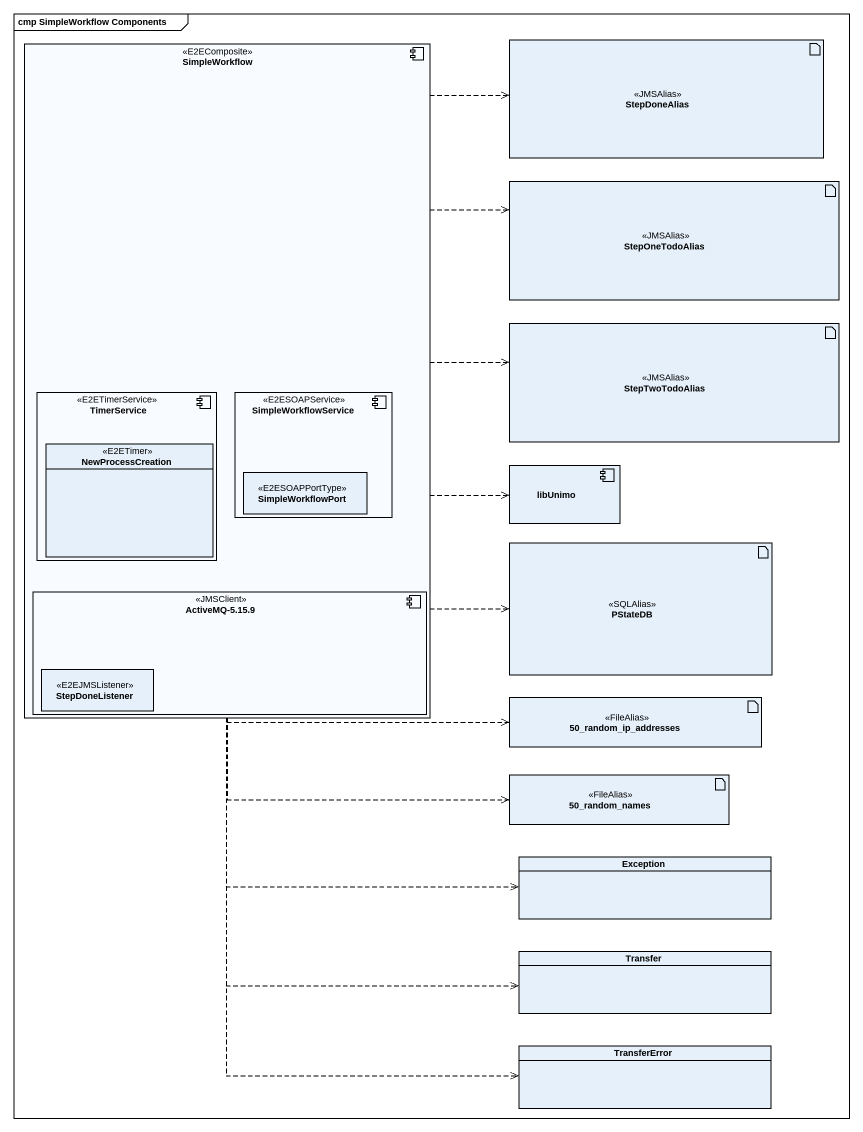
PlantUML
@startuml
mainframe cmp SimpleWorkflow Components
allowmixing
hide circle
hide empty members
component SimpleWorkflow <<E2EComposite>> {
  component TimerService <<E2ETimerService>> {
    class NewProcessCreation <<E2ETimer>>
  }
  component SimpleWorkflowService <<E2ESOAPService>> {
    class SimpleWorkflowPort <<E2ESOAPPortType>>
  }
  component "ActiveMQ-5.15.9" as ActiveMQ_5_15_9 <<JMSClient>> {
    class StepDoneListener <<E2EJMSListener>>
  }
}
artifact StepDoneAlias <<JMSAlias>>
artifact StepOneTodoAlias <<JMSAlias>>
artifact StepTwoTodoAlias <<JMSAlias>>
component libUnimo
artifact PStateDB <<SQLAlias>>
artifact "50_random_ip_addresses" as a50_random_ip_addresses <<FileAlias>>
artifact "50_random_names" as a50_random_names <<FileAlias>>
class "Exception" as Exception_
class Transfer
class TransferError
SimpleWorkflow .up.> StepDoneAlias
SimpleWorkflow .right.> StepOneTodoAlias
SimpleWorkflow .right.> StepTwoTodoAlias
SimpleWorkflow .right.> libUnimo
SimpleWorkflow .right.> PStateDB
SimpleWorkflow ..> a50_random_ip_addresses
SimpleWorkflow ..> a50_random_names
SimpleWorkflow ..> Exception_
SimpleWorkflow ..> Transfer
SimpleWorkflow ..> TransferError
@enduml
